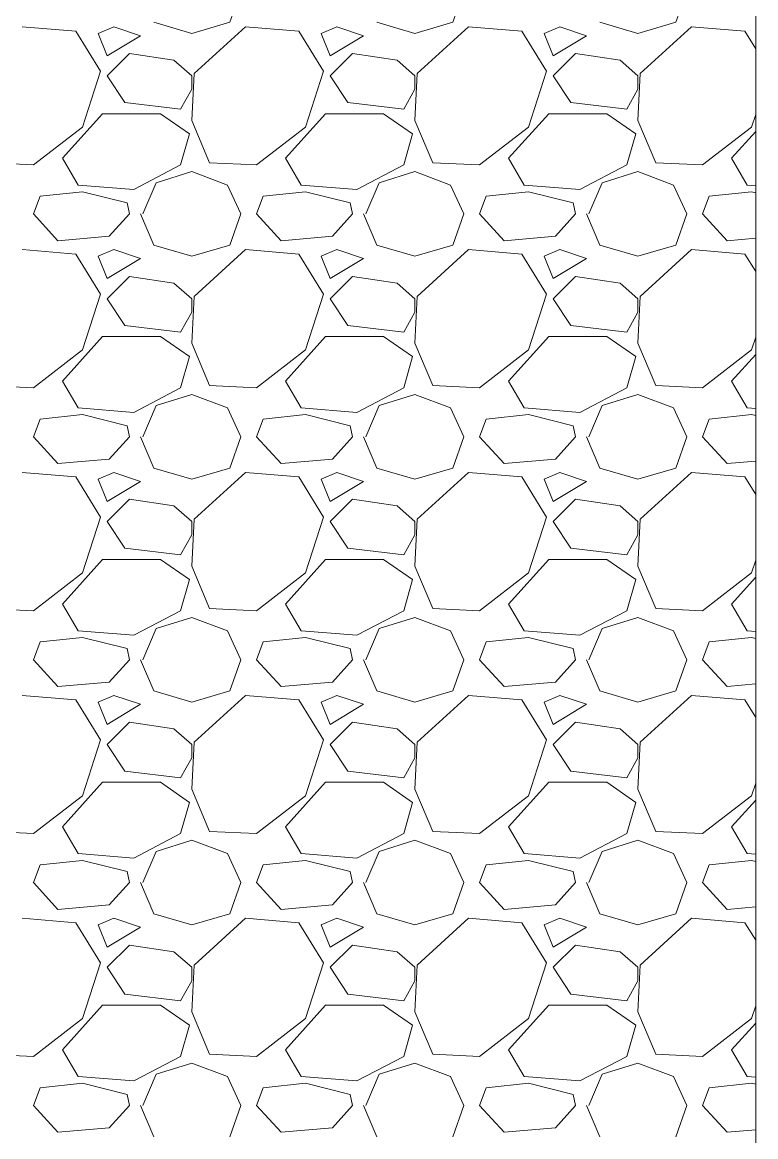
# Model space of a CAD drawing. Header units: millimetres. Extents: x 19901 to 59163, y 13732 to 30178.
# Drawn here: x 41992.8 to 42034.6, y 27020 to 27083.5 of the extents above; entities that cross this region are included whole.
import ezdxf

# ---------------------------------------------------------------- set-up
doc = ezdxf.new("R2010")
doc.units = ezdxf.units.MM
doc.layers.add('A-FURN', color=8, linetype='Continuous', lineweight=13)
doc.layers.add('Wall', color=255, linetype='Continuous', lineweight=20)

msp = doc.modelspace()

# ---------------------------------------------------------------- linework, layer by layer
at = {"layer": 'A-FURN', "linetype": 'Continuous'}
for p, q in [((42004.66, 27083.508), (42005.295, 27085.286)), ((42017.36, 27083.508), (42017.995, 27085.286)), ((42030.06, 27083.508), (42030.695, 27085.286)), ((42000.342, 27083.508), (42002.501, 27082.873)), ((42002.501, 27082.873), (42004.66, 27083.508)), ((42013.042, 27083.508), (42015.201, 27082.873)), ((42015.201, 27082.873), (42017.36, 27083.508)), ((42025.742, 27083.508), (42027.901, 27082.873)), ((42027.901, 27082.873), (42030.06, 27083.508)), ((41995.897, 27083), (41992.849, 27083.254)), ((41997.294, 27080.714), (41995.897, 27083)), ((41998.056, 27083.254), (41997.167, 27082.873)), ((41997.167, 27082.873), (41997.675, 27081.603)), ((41999.58, 27082.746), (41998.056, 27083.254)), ((42005.549, 27083.254), (42002.628, 27080.587)), ((42008.597, 27083), (42005.549, 27083.254)), ((42009.994, 27080.714), (42008.597, 27083)), ((42010.756, 27083.254), (42009.867, 27082.873)), ((42009.867, 27082.873), (42010.375, 27081.603)), ((42012.28, 27082.746), (42010.756, 27083.254)), ((42018.249, 27083.254), (42015.328, 27080.587)), ((42021.297, 27083), (42018.249, 27083.254)), ((42022.694, 27080.714), (42021.297, 27083)), ((42023.456, 27083.254), (42022.567, 27082.873)), ((42022.567, 27082.873), (42023.075, 27081.603)), ((42024.98, 27082.746), (42023.456, 27083.254)), ((42030.949, 27083.254), (42028.028, 27080.587)), ((42033.997, 27083), (42030.949, 27083.254)), ((42034.608, 27082.001), (42033.997, 27083)), ((41997.675, 27081.603), (41999.58, 27082.746)), ((42010.375, 27081.603), (42012.28, 27082.746)), ((42023.075, 27081.603), (42024.98, 27082.746)), ((41998.945, 27081.73), (41997.675, 27080.46)), ((42001.485, 27081.349), (41998.945, 27081.73)), ((42011.645, 27081.73), (42010.375, 27080.46)), ((42014.185, 27081.349), (42011.645, 27081.73)), ((42024.345, 27081.73), (42023.075, 27080.46)), ((42026.885, 27081.349), (42024.345, 27081.73)), ((42002.501, 27080.46), (42001.485, 27081.349)), ((42015.201, 27080.46), (42014.185, 27081.349)), ((42027.901, 27080.46), (42026.885, 27081.349)), ((41996.278, 27077.539), (41997.294, 27080.714)), ((41997.675, 27080.46), (41998.691, 27078.936)), ((42002.628, 27080.587), (42002.501, 27077.92)), ((42002.501, 27079.698), (42002.501, 27080.46)), ((42008.978, 27077.539), (42009.994, 27080.714)), ((42010.375, 27080.46), (42011.391, 27078.936)), ((42015.328, 27080.587), (42015.201, 27077.92)), ((42015.201, 27079.698), (42015.201, 27080.46)), ((42021.678, 27077.539), (42022.694, 27080.714)), ((42023.075, 27080.46), (42024.091, 27078.936)), ((42028.028, 27080.587), (42027.901, 27077.92)), ((42027.901, 27079.698), (42027.901, 27080.46)), ((42001.866, 27078.555), (42002.501, 27079.698)), ((42014.566, 27078.555), (42015.201, 27079.698)), ((42027.266, 27078.555), (42027.901, 27079.698)), ((41998.691, 27078.937), (42001.866, 27078.556)), ((42011.391, 27078.937), (42014.566, 27078.556)), ((42024.091, 27078.937), (42027.266, 27078.556)), ((41995.135, 27075.761), (41997.421, 27078.301)), ((41997.421, 27078.301), (42000.723, 27078.301)), ((42000.723, 27078.301), (42002.374, 27077.158)), ((42002.501, 27077.92), (42003.517, 27075.507)), ((42007.835, 27075.761), (42010.121, 27078.301)), ((42010.121, 27078.301), (42013.423, 27078.301)), ((42013.423, 27078.301), (42015.074, 27077.158)), ((42015.201, 27077.92), (42016.217, 27075.507)), ((42020.535, 27075.761), (42022.821, 27078.301)), ((42022.821, 27078.301), (42026.123, 27078.301)), ((42026.123, 27078.301), (42027.774, 27077.158)), ((42027.901, 27077.92), (42028.917, 27075.507)), ((42034.378, 27077.539), (42034.608, 27078.258)), ((41993.484, 27075.38), (41996.278, 27077.539)), ((42002.374, 27077.158), (42001.866, 27075.38)), ((42006.184, 27075.38), (42008.978, 27077.539)), ((42015.074, 27077.158), (42014.566, 27075.38)), ((42018.884, 27075.38), (42021.678, 27077.539)), ((42027.774, 27077.158), (42027.266, 27075.38)), ((42031.584, 27075.38), (42034.378, 27077.539)), ((42033.235, 27075.761), (42034.608, 27077.287)), ((41990.817, 27075.507), (41993.484, 27075.38)), ((41996.024, 27074.237), (41995.135, 27075.761)), ((42001.866, 27075.38), (41999.199, 27073.983)), ((42003.517, 27075.507), (42006.184, 27075.38)), ((42008.724, 27074.237), (42007.835, 27075.761)), ((42014.566, 27075.38), (42011.899, 27073.983)), ((42016.217, 27075.507), (42018.884, 27075.38)), ((42021.424, 27074.237), (42020.535, 27075.761)), ((42027.266, 27075.38), (42024.599, 27073.983)), ((42028.917, 27075.507), (42031.584, 27075.38)), ((42034.124, 27074.237), (42033.235, 27075.761)), ((42000.469, 27074.364), (42002.501, 27074.999)), ((42002.501, 27074.999), (42004.533, 27074.237)), ((42013.169, 27074.364), (42015.201, 27074.999)), ((42015.201, 27074.999), (42017.233, 27074.237)), ((42025.869, 27074.364), (42027.901, 27074.999)), ((42027.901, 27074.999), (42029.933, 27074.237)), ((41999.199, 27073.983), (41996.024, 27074.237)), ((41999.707, 27072.586), (42000.469, 27074.364)), ((42004.533, 27074.237), (42005.295, 27072.586)), ((42011.899, 27073.983), (42008.724, 27074.237)), ((42012.407, 27072.586), (42013.169, 27074.364)), ((42017.233, 27074.237), (42017.995, 27072.586)), ((42024.599, 27073.983), (42021.424, 27074.237)), ((42025.107, 27072.586), (42025.869, 27074.364)), ((42029.933, 27074.237), (42030.695, 27072.586)), ((42034.608, 27074.199), (42034.124, 27074.237)), ((41993.484, 27072.586), (41993.865, 27073.602)), ((41996.278, 27073.856), (41993.865, 27073.602)), ((41998.818, 27073.221), (41996.278, 27073.856)), ((42006.184, 27072.586), (42006.565, 27073.602)), ((42008.978, 27073.856), (42006.565, 27073.602)), ((42011.518, 27073.221), (42008.978, 27073.856)), ((42018.884, 27072.586), (42019.265, 27073.602)), ((42021.678, 27073.856), (42019.265, 27073.602)), ((42024.218, 27073.221), (42021.678, 27073.856)), ((42031.584, 27072.586), (42031.965, 27073.602)), ((42034.378, 27073.856), (42031.965, 27073.602)), ((42034.608, 27073.799), (42034.378, 27073.856)), ((41998.945, 27072.586), (41998.818, 27073.221)), ((42011.645, 27072.586), (42011.518, 27073.221)), ((42024.345, 27072.586), (42024.218, 27073.221)), ((41994.881, 27071.062), (41993.484, 27072.586)), ((41998.945, 27072.586), (41997.802, 27071.316)), ((41999.58, 27072.586), (42000.342, 27070.808)), ((42004.66, 27070.808), (42005.295, 27072.586)), ((42007.581, 27071.062), (42006.184, 27072.586)), ((42011.645, 27072.586), (42010.502, 27071.316)), ((42012.28, 27072.586), (42013.042, 27070.808)), ((42017.36, 27070.808), (42017.995, 27072.586)), ((42020.281, 27071.062), (42018.884, 27072.586)), ((42024.345, 27072.586), (42023.202, 27071.316)), ((42024.98, 27072.586), (42025.742, 27070.808)), ((42030.06, 27070.808), (42030.695, 27072.586)), ((42032.981, 27071.062), (42031.584, 27072.586)), ((41997.802, 27071.317), (41994.881, 27071.063)), ((42000.342, 27070.808), (42002.501, 27070.173)), ((42002.501, 27070.173), (42004.66, 27070.808)), ((42010.502, 27071.317), (42007.581, 27071.063)), ((42013.042, 27070.808), (42015.201, 27070.173)), ((42015.201, 27070.173), (42017.36, 27070.808)), ((42023.202, 27071.317), (42020.281, 27071.063)), ((42025.742, 27070.808), (42027.901, 27070.173)), ((42027.901, 27070.173), (42030.06, 27070.808)), ((42034.608, 27071.204), (42032.981, 27071.063)), ((41995.897, 27070.3), (41992.849, 27070.554)), ((41997.294, 27068.014), (41995.897, 27070.3)), ((41998.056, 27070.554), (41997.167, 27070.173)), ((41997.167, 27070.173), (41997.675, 27068.903)), ((41999.58, 27070.046), (41998.056, 27070.554)), ((42005.549, 27070.554), (42002.628, 27067.887)), ((42008.597, 27070.3), (42005.549, 27070.554)), ((42009.994, 27068.014), (42008.597, 27070.3)), ((42010.756, 27070.554), (42009.867, 27070.173)), ((42009.867, 27070.173), (42010.375, 27068.903)), ((42012.28, 27070.046), (42010.756, 27070.554)), ((42018.249, 27070.554), (42015.328, 27067.887)), ((42021.297, 27070.3), (42018.249, 27070.554)), ((42022.694, 27068.014), (42021.297, 27070.3)), ((42023.456, 27070.554), (42022.567, 27070.173)), ((42022.567, 27070.173), (42023.075, 27068.903)), ((42024.98, 27070.046), (42023.456, 27070.554)), ((42030.949, 27070.554), (42028.028, 27067.887)), ((42033.997, 27070.3), (42030.949, 27070.554)), ((42034.608, 27069.301), (42033.997, 27070.3)), ((41997.675, 27068.903), (41999.58, 27070.046)), ((42010.375, 27068.903), (42012.28, 27070.046)), ((42023.075, 27068.903), (42024.98, 27070.046)), ((41998.945, 27069.03), (41997.675, 27067.76)), ((42001.485, 27068.649), (41998.945, 27069.03)), ((42011.645, 27069.03), (42010.375, 27067.76)), ((42014.185, 27068.649), (42011.645, 27069.03)), ((42024.345, 27069.03), (42023.075, 27067.76)), ((42026.885, 27068.649), (42024.345, 27069.03)), ((42002.501, 27067.76), (42001.485, 27068.649)), ((42015.201, 27067.76), (42014.185, 27068.649)), ((42027.901, 27067.76), (42026.885, 27068.649)), ((41996.278, 27064.839), (41997.294, 27068.014)), ((41997.675, 27067.76), (41998.691, 27066.236)), ((42002.628, 27067.887), (42002.501, 27065.22)), ((42002.501, 27066.998), (42002.501, 27067.76)), ((42008.978, 27064.839), (42009.994, 27068.014)), ((42010.375, 27067.76), (42011.391, 27066.236)), ((42015.328, 27067.887), (42015.201, 27065.22)), ((42015.201, 27066.998), (42015.201, 27067.76)), ((42021.678, 27064.839), (42022.694, 27068.014)), ((42023.075, 27067.76), (42024.091, 27066.236)), ((42028.028, 27067.887), (42027.901, 27065.22)), ((42027.901, 27066.998), (42027.901, 27067.76)), ((42001.866, 27065.855), (42002.501, 27066.998)), ((42014.566, 27065.855), (42015.201, 27066.998)), ((42027.266, 27065.855), (42027.901, 27066.998)), ((41998.691, 27066.237), (42001.866, 27065.856)), ((42011.391, 27066.237), (42014.566, 27065.856)), ((42024.091, 27066.237), (42027.266, 27065.856)), ((41995.135, 27063.061), (41997.421, 27065.601)), ((41997.421, 27065.601), (42000.723, 27065.601)), ((42000.723, 27065.601), (42002.374, 27064.458)), ((42002.501, 27065.22), (42003.517, 27062.807)), ((42007.835, 27063.061), (42010.121, 27065.601)), ((42010.121, 27065.601), (42013.423, 27065.601)), ((42013.423, 27065.601), (42015.074, 27064.458)), ((42015.201, 27065.22), (42016.217, 27062.807)), ((42020.535, 27063.061), (42022.821, 27065.601)), ((42022.821, 27065.601), (42026.123, 27065.601)), ((42026.123, 27065.601), (42027.774, 27064.458)), ((42027.901, 27065.22), (42028.917, 27062.807)), ((42034.378, 27064.839), (42034.608, 27065.558)), ((41993.484, 27062.68), (41996.278, 27064.839)), ((42002.374, 27064.458), (42001.866, 27062.68)), ((42006.184, 27062.68), (42008.978, 27064.839)), ((42015.074, 27064.458), (42014.566, 27062.68)), ((42018.884, 27062.68), (42021.678, 27064.839)), ((42027.774, 27064.458), (42027.266, 27062.68)), ((42031.584, 27062.68), (42034.378, 27064.839)), ((42033.235, 27063.061), (42034.608, 27064.587)), ((41990.817, 27062.807), (41993.484, 27062.68)), ((41996.024, 27061.537), (41995.135, 27063.061)), ((42001.866, 27062.68), (41999.199, 27061.283)), ((42003.517, 27062.807), (42006.184, 27062.68)), ((42008.724, 27061.537), (42007.835, 27063.061)), ((42014.566, 27062.68), (42011.899, 27061.283)), ((42016.217, 27062.807), (42018.884, 27062.68)), ((42021.424, 27061.537), (42020.535, 27063.061)), ((42027.266, 27062.68), (42024.599, 27061.283)), ((42028.917, 27062.807), (42031.584, 27062.68)), ((42034.124, 27061.537), (42033.235, 27063.061)), ((42000.469, 27061.664), (42002.501, 27062.299)), ((42002.501, 27062.299), (42004.533, 27061.537)), ((42013.169, 27061.664), (42015.201, 27062.299)), ((42015.201, 27062.299), (42017.233, 27061.537)), ((42025.869, 27061.664), (42027.901, 27062.299)), ((42027.901, 27062.299), (42029.933, 27061.537)), ((41999.199, 27061.283), (41996.024, 27061.537)), ((41999.707, 27059.886), (42000.469, 27061.664)), ((42004.533, 27061.537), (42005.295, 27059.886)), ((42011.899, 27061.283), (42008.724, 27061.537)), ((42012.407, 27059.886), (42013.169, 27061.664)), ((42017.233, 27061.537), (42017.995, 27059.886)), ((42024.599, 27061.283), (42021.424, 27061.537)), ((42025.107, 27059.886), (42025.869, 27061.664)), ((42029.933, 27061.537), (42030.695, 27059.886)), ((42034.608, 27061.499), (42034.124, 27061.537)), ((41993.484, 27059.886), (41993.865, 27060.902)), ((41996.278, 27061.156), (41993.865, 27060.902)), ((41998.818, 27060.521), (41996.278, 27061.156)), ((42006.184, 27059.886), (42006.565, 27060.902)), ((42008.978, 27061.156), (42006.565, 27060.902)), ((42011.518, 27060.521), (42008.978, 27061.156)), ((42018.884, 27059.886), (42019.265, 27060.902)), ((42021.678, 27061.156), (42019.265, 27060.902)), ((42024.218, 27060.521), (42021.678, 27061.156)), ((42031.584, 27059.886), (42031.965, 27060.902)), ((42034.378, 27061.156), (42031.965, 27060.902)), ((42034.608, 27061.099), (42034.378, 27061.156)), ((41998.945, 27059.886), (41998.818, 27060.521)), ((42011.645, 27059.886), (42011.518, 27060.521)), ((42024.345, 27059.886), (42024.218, 27060.521)), ((41994.881, 27058.362), (41993.484, 27059.886)), ((41998.945, 27059.886), (41997.802, 27058.616)), ((41999.58, 27059.886), (42000.342, 27058.108)), ((42004.66, 27058.108), (42005.295, 27059.886)), ((42007.581, 27058.362), (42006.184, 27059.886)), ((42011.645, 27059.886), (42010.502, 27058.616)), ((42012.28, 27059.886), (42013.042, 27058.108)), ((42017.36, 27058.108), (42017.995, 27059.886)), ((42020.281, 27058.362), (42018.884, 27059.886)), ((42024.345, 27059.886), (42023.202, 27058.616)), ((42024.98, 27059.886), (42025.742, 27058.108)), ((42030.06, 27058.108), (42030.695, 27059.886)), ((42032.981, 27058.362), (42031.584, 27059.886)), ((41997.802, 27058.617), (41994.881, 27058.363)), ((42000.342, 27058.108), (42002.501, 27057.473)), ((42002.501, 27057.473), (42004.66, 27058.108)), ((42010.502, 27058.617), (42007.581, 27058.363)), ((42013.042, 27058.108), (42015.201, 27057.473)), ((42015.201, 27057.473), (42017.36, 27058.108)), ((42023.202, 27058.617), (42020.281, 27058.363)), ((42025.742, 27058.108), (42027.901, 27057.473)), ((42027.901, 27057.473), (42030.06, 27058.108)), ((42034.608, 27058.504), (42032.981, 27058.363)), ((41995.897, 27057.6), (41992.849, 27057.854)), ((41997.294, 27055.314), (41995.897, 27057.6)), ((41998.056, 27057.854), (41997.167, 27057.473)), ((41997.167, 27057.473), (41997.675, 27056.203)), ((41999.58, 27057.346), (41998.056, 27057.854)), ((42005.549, 27057.854), (42002.628, 27055.187)), ((42008.597, 27057.6), (42005.549, 27057.854)), ((42009.994, 27055.314), (42008.597, 27057.6)), ((42010.756, 27057.854), (42009.867, 27057.473)), ((42009.867, 27057.473), (42010.375, 27056.203)), ((42012.28, 27057.346), (42010.756, 27057.854)), ((42018.249, 27057.854), (42015.328, 27055.187)), ((42021.297, 27057.6), (42018.249, 27057.854)), ((42022.694, 27055.314), (42021.297, 27057.6)), ((42023.456, 27057.854), (42022.567, 27057.473)), ((42022.567, 27057.473), (42023.075, 27056.203)), ((42024.98, 27057.346), (42023.456, 27057.854)), ((42030.949, 27057.854), (42028.028, 27055.187)), ((42033.997, 27057.6), (42030.949, 27057.854)), ((42034.608, 27056.601), (42033.997, 27057.6)), ((41997.675, 27056.203), (41999.58, 27057.346)), ((42010.375, 27056.203), (42012.28, 27057.346)), ((42023.075, 27056.203), (42024.98, 27057.346)), ((41998.945, 27056.33), (41997.675, 27055.06)), ((42001.485, 27055.949), (41998.945, 27056.33)), ((42011.645, 27056.33), (42010.375, 27055.06)), ((42014.185, 27055.949), (42011.645, 27056.33)), ((42024.345, 27056.33), (42023.075, 27055.06)), ((42026.885, 27055.949), (42024.345, 27056.33)), ((42002.501, 27055.06), (42001.485, 27055.949)), ((42015.201, 27055.06), (42014.185, 27055.949)), ((42027.901, 27055.06), (42026.885, 27055.949)), ((41996.278, 27052.139), (41997.294, 27055.314)), ((41997.675, 27055.06), (41998.691, 27053.536)), ((42002.628, 27055.187), (42002.501, 27052.52)), ((42002.501, 27054.298), (42002.501, 27055.06)), ((42008.978, 27052.139), (42009.994, 27055.314)), ((42010.375, 27055.06), (42011.391, 27053.536)), ((42015.328, 27055.187), (42015.201, 27052.52)), ((42015.201, 27054.298), (42015.201, 27055.06)), ((42021.678, 27052.139), (42022.694, 27055.314)), ((42023.075, 27055.06), (42024.091, 27053.536)), ((42028.028, 27055.187), (42027.901, 27052.52)), ((42027.901, 27054.298), (42027.901, 27055.06)), ((42001.866, 27053.155), (42002.501, 27054.298)), ((42014.566, 27053.155), (42015.201, 27054.298)), ((42027.266, 27053.155), (42027.901, 27054.298)), ((41998.691, 27053.537), (42001.866, 27053.156)), ((42011.391, 27053.537), (42014.566, 27053.156)), ((42024.091, 27053.537), (42027.266, 27053.156)), ((41995.135, 27050.361), (41997.421, 27052.901)), ((41997.421, 27052.901), (42000.723, 27052.901)), ((42000.723, 27052.901), (42002.374, 27051.758)), ((42002.501, 27052.52), (42003.517, 27050.107)), ((42007.835, 27050.361), (42010.121, 27052.901)), ((42010.121, 27052.901), (42013.423, 27052.901)), ((42013.423, 27052.901), (42015.074, 27051.758)), ((42015.201, 27052.52), (42016.217, 27050.107)), ((42020.535, 27050.361), (42022.821, 27052.901)), ((42022.821, 27052.901), (42026.123, 27052.901)), ((42026.123, 27052.901), (42027.774, 27051.758)), ((42027.901, 27052.52), (42028.917, 27050.107)), ((42034.378, 27052.139), (42034.608, 27052.858)), ((41993.484, 27049.98), (41996.278, 27052.139)), ((42002.374, 27051.758), (42001.866, 27049.98)), ((42006.184, 27049.98), (42008.978, 27052.139)), ((42015.074, 27051.758), (42014.566, 27049.98)), ((42018.884, 27049.98), (42021.678, 27052.139)), ((42027.774, 27051.758), (42027.266, 27049.98)), ((42031.584, 27049.98), (42034.378, 27052.139)), ((42033.235, 27050.361), (42034.608, 27051.887)), ((41990.817, 27050.107), (41993.484, 27049.98)), ((41996.024, 27048.837), (41995.135, 27050.361)), ((42001.866, 27049.98), (41999.199, 27048.583)), ((42003.517, 27050.107), (42006.184, 27049.98)), ((42008.724, 27048.837), (42007.835, 27050.361)), ((42014.566, 27049.98), (42011.899, 27048.583)), ((42016.217, 27050.107), (42018.884, 27049.98)), ((42021.424, 27048.837), (42020.535, 27050.361)), ((42027.266, 27049.98), (42024.599, 27048.583)), ((42028.917, 27050.107), (42031.584, 27049.98)), ((42034.124, 27048.837), (42033.235, 27050.361)), ((42000.469, 27048.964), (42002.501, 27049.599)), ((42002.501, 27049.599), (42004.533, 27048.837)), ((42013.169, 27048.964), (42015.201, 27049.599)), ((42015.201, 27049.599), (42017.233, 27048.837)), ((42025.869, 27048.964), (42027.901, 27049.599)), ((42027.901, 27049.599), (42029.933, 27048.837)), ((41999.199, 27048.583), (41996.024, 27048.837)), ((41999.707, 27047.186), (42000.469, 27048.964)), ((42004.533, 27048.837), (42005.295, 27047.186)), ((42011.899, 27048.583), (42008.724, 27048.837)), ((42012.407, 27047.186), (42013.169, 27048.964)), ((42017.233, 27048.837), (42017.995, 27047.186)), ((42024.599, 27048.583), (42021.424, 27048.837)), ((42025.107, 27047.186), (42025.869, 27048.964)), ((42029.933, 27048.837), (42030.695, 27047.186)), ((42034.608, 27048.799), (42034.124, 27048.837)), ((41993.484, 27047.186), (41993.865, 27048.202)), ((41996.278, 27048.456), (41993.865, 27048.202)), ((41998.818, 27047.821), (41996.278, 27048.456)), ((42006.184, 27047.186), (42006.565, 27048.202)), ((42008.978, 27048.456), (42006.565, 27048.202)), ((42011.518, 27047.821), (42008.978, 27048.456)), ((42018.884, 27047.186), (42019.265, 27048.202)), ((42021.678, 27048.456), (42019.265, 27048.202)), ((42024.218, 27047.821), (42021.678, 27048.456)), ((42031.584, 27047.186), (42031.965, 27048.202)), ((42034.378, 27048.456), (42031.965, 27048.202)), ((42034.608, 27048.399), (42034.378, 27048.456)), ((41998.945, 27047.186), (41998.818, 27047.821)), ((42011.645, 27047.186), (42011.518, 27047.821)), ((42024.345, 27047.186), (42024.218, 27047.821)), ((41994.881, 27045.662), (41993.484, 27047.186)), ((41998.945, 27047.186), (41997.802, 27045.916)), ((41999.58, 27047.186), (42000.342, 27045.408)), ((42004.66, 27045.408), (42005.295, 27047.186)), ((42007.581, 27045.662), (42006.184, 27047.186)), ((42011.645, 27047.186), (42010.502, 27045.916)), ((42012.28, 27047.186), (42013.042, 27045.408)), ((42017.36, 27045.408), (42017.995, 27047.186)), ((42020.281, 27045.662), (42018.884, 27047.186)), ((42024.345, 27047.186), (42023.202, 27045.916)), ((42024.98, 27047.186), (42025.742, 27045.408)), ((42030.06, 27045.408), (42030.695, 27047.186)), ((42032.981, 27045.662), (42031.584, 27047.186)), ((41997.802, 27045.917), (41994.881, 27045.663)), ((42000.342, 27045.408), (42002.501, 27044.773)), ((42002.501, 27044.773), (42004.66, 27045.408)), ((42010.502, 27045.917), (42007.581, 27045.663)), ((42013.042, 27045.408), (42015.201, 27044.773)), ((42015.201, 27044.773), (42017.36, 27045.408)), ((42023.202, 27045.917), (42020.281, 27045.663)), ((42025.742, 27045.408), (42027.901, 27044.773)), ((42027.901, 27044.773), (42030.06, 27045.408)), ((42034.608, 27045.804), (42032.981, 27045.663)), ((41995.897, 27044.9), (41992.849, 27045.154)), ((41997.294, 27042.614), (41995.897, 27044.9)), ((41998.056, 27045.154), (41997.167, 27044.773)), ((41997.167, 27044.773), (41997.675, 27043.503)), ((41999.58, 27044.646), (41998.056, 27045.154)), ((42005.549, 27045.154), (42002.628, 27042.487)), ((42008.597, 27044.9), (42005.549, 27045.154)), ((42009.994, 27042.614), (42008.597, 27044.9)), ((42010.756, 27045.154), (42009.867, 27044.773)), ((42009.867, 27044.773), (42010.375, 27043.503)), ((42012.28, 27044.646), (42010.756, 27045.154)), ((42018.249, 27045.154), (42015.328, 27042.487)), ((42021.297, 27044.9), (42018.249, 27045.154)), ((42022.694, 27042.614), (42021.297, 27044.9)), ((42023.456, 27045.154), (42022.567, 27044.773)), ((42022.567, 27044.773), (42023.075, 27043.503)), ((42024.98, 27044.646), (42023.456, 27045.154)), ((42030.949, 27045.154), (42028.028, 27042.487)), ((42033.997, 27044.9), (42030.949, 27045.154)), ((42034.608, 27043.901), (42033.997, 27044.9)), ((41997.675, 27043.503), (41999.58, 27044.646)), ((42010.375, 27043.503), (42012.28, 27044.646)), ((42023.075, 27043.503), (42024.98, 27044.646)), ((41998.945, 27043.63), (41997.675, 27042.36)), ((42001.485, 27043.249), (41998.945, 27043.63)), ((42011.645, 27043.63), (42010.375, 27042.36)), ((42014.185, 27043.249), (42011.645, 27043.63)), ((42024.345, 27043.63), (42023.075, 27042.36)), ((42026.885, 27043.249), (42024.345, 27043.63)), ((42002.501, 27042.36), (42001.485, 27043.249)), ((42015.201, 27042.36), (42014.185, 27043.249)), ((42027.901, 27042.36), (42026.885, 27043.249)), ((41996.278, 27039.439), (41997.294, 27042.614)), ((41997.675, 27042.36), (41998.691, 27040.836)), ((42002.628, 27042.487), (42002.501, 27039.82)), ((42002.501, 27041.598), (42002.501, 27042.36)), ((42008.978, 27039.439), (42009.994, 27042.614)), ((42010.375, 27042.36), (42011.391, 27040.836)), ((42015.328, 27042.487), (42015.201, 27039.82)), ((42015.201, 27041.598), (42015.201, 27042.36)), ((42021.678, 27039.439), (42022.694, 27042.614)), ((42023.075, 27042.36), (42024.091, 27040.836)), ((42028.028, 27042.487), (42027.901, 27039.82)), ((42027.901, 27041.598), (42027.901, 27042.36)), ((42001.866, 27040.455), (42002.501, 27041.598)), ((42014.566, 27040.455), (42015.201, 27041.598)), ((42027.266, 27040.455), (42027.901, 27041.598)), ((41998.691, 27040.837), (42001.866, 27040.456)), ((42011.391, 27040.837), (42014.566, 27040.456)), ((42024.091, 27040.837), (42027.266, 27040.456)), ((41995.135, 27037.661), (41997.421, 27040.201)), ((41997.421, 27040.201), (42000.723, 27040.201)), ((42000.723, 27040.201), (42002.374, 27039.058)), ((42002.501, 27039.82), (42003.517, 27037.407)), ((42007.835, 27037.661), (42010.121, 27040.201)), ((42010.121, 27040.201), (42013.423, 27040.201)), ((42013.423, 27040.201), (42015.074, 27039.058)), ((42015.201, 27039.82), (42016.217, 27037.407)), ((42020.535, 27037.661), (42022.821, 27040.201)), ((42022.821, 27040.201), (42026.123, 27040.201)), ((42026.123, 27040.201), (42027.774, 27039.058)), ((42027.901, 27039.82), (42028.917, 27037.407)), ((42034.378, 27039.439), (42034.608, 27040.158)), ((41993.484, 27037.28), (41996.278, 27039.439)), ((42002.374, 27039.058), (42001.866, 27037.28)), ((42006.184, 27037.28), (42008.978, 27039.439)), ((42015.074, 27039.058), (42014.566, 27037.28)), ((42018.884, 27037.28), (42021.678, 27039.439)), ((42027.774, 27039.058), (42027.266, 27037.28)), ((42031.584, 27037.28), (42034.378, 27039.439)), ((42033.235, 27037.661), (42034.608, 27039.187)), ((41990.817, 27037.407), (41993.484, 27037.28)), ((41996.024, 27036.137), (41995.135, 27037.661)), ((42001.866, 27037.28), (41999.199, 27035.883)), ((42003.517, 27037.407), (42006.184, 27037.28)), ((42008.724, 27036.137), (42007.835, 27037.661)), ((42014.566, 27037.28), (42011.899, 27035.883)), ((42016.217, 27037.407), (42018.884, 27037.28)), ((42021.424, 27036.137), (42020.535, 27037.661)), ((42027.266, 27037.28), (42024.599, 27035.883)), ((42028.917, 27037.407), (42031.584, 27037.28)), ((42034.124, 27036.137), (42033.235, 27037.661)), ((42000.469, 27036.264), (42002.501, 27036.899)), ((42002.501, 27036.899), (42004.533, 27036.137)), ((42013.169, 27036.264), (42015.201, 27036.899)), ((42015.201, 27036.899), (42017.233, 27036.137)), ((42025.869, 27036.264), (42027.901, 27036.899)), ((42027.901, 27036.899), (42029.933, 27036.137)), ((41999.199, 27035.883), (41996.024, 27036.137)), ((41999.707, 27034.486), (42000.469, 27036.264)), ((42004.533, 27036.137), (42005.295, 27034.486)), ((42011.899, 27035.883), (42008.724, 27036.137)), ((42012.407, 27034.486), (42013.169, 27036.264)), ((42017.233, 27036.137), (42017.995, 27034.486)), ((42024.599, 27035.883), (42021.424, 27036.137)), ((42025.107, 27034.486), (42025.869, 27036.264)), ((42029.933, 27036.137), (42030.695, 27034.486)), ((42034.608, 27036.099), (42034.124, 27036.137)), ((41993.484, 27034.486), (41993.865, 27035.502)), ((41996.278, 27035.756), (41993.865, 27035.502)), ((41998.818, 27035.121), (41996.278, 27035.756)), ((42006.184, 27034.486), (42006.565, 27035.502)), ((42008.978, 27035.756), (42006.565, 27035.502)), ((42011.518, 27035.121), (42008.978, 27035.756)), ((42018.884, 27034.486), (42019.265, 27035.502)), ((42021.678, 27035.756), (42019.265, 27035.502)), ((42024.218, 27035.121), (42021.678, 27035.756)), ((42031.584, 27034.486), (42031.965, 27035.502)), ((42034.378, 27035.756), (42031.965, 27035.502)), ((42034.608, 27035.699), (42034.378, 27035.756)), ((41998.945, 27034.486), (41998.818, 27035.121)), ((42011.645, 27034.486), (42011.518, 27035.121)), ((42024.345, 27034.486), (42024.218, 27035.121)), ((41994.881, 27032.962), (41993.484, 27034.486)), ((41998.945, 27034.486), (41997.802, 27033.216)), ((41999.58, 27034.486), (42000.342, 27032.708)), ((42004.66, 27032.708), (42005.295, 27034.486)), ((42007.581, 27032.962), (42006.184, 27034.486)), ((42011.645, 27034.486), (42010.502, 27033.216)), ((42012.28, 27034.486), (42013.042, 27032.708)), ((42017.36, 27032.708), (42017.995, 27034.486)), ((42020.281, 27032.962), (42018.884, 27034.486)), ((42024.345, 27034.486), (42023.202, 27033.216)), ((42024.98, 27034.486), (42025.742, 27032.708)), ((42030.06, 27032.708), (42030.695, 27034.486)), ((42032.981, 27032.962), (42031.584, 27034.486)), ((41997.802, 27033.217), (41994.881, 27032.963)), ((42000.342, 27032.708), (42002.501, 27032.073)), ((42002.501, 27032.073), (42004.66, 27032.708)), ((42010.502, 27033.217), (42007.581, 27032.963)), ((42013.042, 27032.708), (42015.201, 27032.073)), ((42015.201, 27032.073), (42017.36, 27032.708)), ((42023.202, 27033.217), (42020.281, 27032.963)), ((42025.742, 27032.708), (42027.901, 27032.073)), ((42027.901, 27032.073), (42030.06, 27032.708)), ((42034.608, 27033.104), (42032.981, 27032.963)), ((41995.897, 27032.2), (41992.849, 27032.454)), ((41997.294, 27029.914), (41995.897, 27032.2)), ((41998.056, 27032.454), (41997.167, 27032.073)), ((41997.167, 27032.073), (41997.675, 27030.803)), ((41999.58, 27031.946), (41998.056, 27032.454)), ((42005.549, 27032.454), (42002.628, 27029.787)), ((42008.597, 27032.2), (42005.549, 27032.454)), ((42009.994, 27029.914), (42008.597, 27032.2)), ((42010.756, 27032.454), (42009.867, 27032.073)), ((42009.867, 27032.073), (42010.375, 27030.803)), ((42012.28, 27031.946), (42010.756, 27032.454)), ((42018.249, 27032.454), (42015.328, 27029.787)), ((42021.297, 27032.2), (42018.249, 27032.454)), ((42022.694, 27029.914), (42021.297, 27032.2)), ((42023.456, 27032.454), (42022.567, 27032.073)), ((42022.567, 27032.073), (42023.075, 27030.803)), ((42024.98, 27031.946), (42023.456, 27032.454)), ((42030.949, 27032.454), (42028.028, 27029.787)), ((42033.997, 27032.2), (42030.949, 27032.454)), ((42034.608, 27031.201), (42033.997, 27032.2)), ((41997.675, 27030.803), (41999.58, 27031.946)), ((42010.375, 27030.803), (42012.28, 27031.946)), ((42023.075, 27030.803), (42024.98, 27031.946)), ((41998.945, 27030.93), (41997.675, 27029.66)), ((42001.485, 27030.549), (41998.945, 27030.93)), ((42011.645, 27030.93), (42010.375, 27029.66)), ((42014.185, 27030.549), (42011.645, 27030.93)), ((42024.345, 27030.93), (42023.075, 27029.66)), ((42026.885, 27030.549), (42024.345, 27030.93)), ((42002.501, 27029.66), (42001.485, 27030.549)), ((42015.201, 27029.66), (42014.185, 27030.549)), ((42027.901, 27029.66), (42026.885, 27030.549)), ((41996.278, 27026.739), (41997.294, 27029.914)), ((41997.675, 27029.66), (41998.691, 27028.136)), ((42002.628, 27029.787), (42002.501, 27027.12)), ((42002.501, 27028.898), (42002.501, 27029.66)), ((42008.978, 27026.739), (42009.994, 27029.914)), ((42010.375, 27029.66), (42011.391, 27028.136)), ((42015.328, 27029.787), (42015.201, 27027.12)), ((42015.201, 27028.898), (42015.201, 27029.66)), ((42021.678, 27026.739), (42022.694, 27029.914)), ((42023.075, 27029.66), (42024.091, 27028.136)), ((42028.028, 27029.787), (42027.901, 27027.12)), ((42027.901, 27028.898), (42027.901, 27029.66)), ((42001.866, 27027.755), (42002.501, 27028.898)), ((42014.566, 27027.755), (42015.201, 27028.898)), ((42027.266, 27027.755), (42027.901, 27028.898)), ((41998.691, 27028.137), (42001.866, 27027.756)), ((42011.391, 27028.137), (42014.566, 27027.756)), ((42024.091, 27028.137), (42027.266, 27027.756)), ((41995.135, 27024.961), (41997.421, 27027.501)), ((41997.421, 27027.501), (42000.723, 27027.501)), ((42000.723, 27027.501), (42002.374, 27026.358)), ((42002.501, 27027.12), (42003.517, 27024.707)), ((42007.835, 27024.961), (42010.121, 27027.501)), ((42010.121, 27027.501), (42013.423, 27027.501)), ((42013.423, 27027.501), (42015.074, 27026.358)), ((42015.201, 27027.12), (42016.217, 27024.707)), ((42020.535, 27024.961), (42022.821, 27027.501)), ((42022.821, 27027.501), (42026.123, 27027.501)), ((42026.123, 27027.501), (42027.774, 27026.358)), ((42027.901, 27027.12), (42028.917, 27024.707)), ((42034.378, 27026.739), (42034.608, 27027.458)), ((41993.484, 27024.58), (41996.278, 27026.739)), ((42002.374, 27026.358), (42001.866, 27024.58)), ((42006.184, 27024.58), (42008.978, 27026.739)), ((42015.074, 27026.358), (42014.566, 27024.58)), ((42018.884, 27024.58), (42021.678, 27026.739)), ((42027.774, 27026.358), (42027.266, 27024.58)), ((42031.584, 27024.58), (42034.378, 27026.739)), ((42033.235, 27024.961), (42034.608, 27026.487)), ((41990.817, 27024.707), (41993.484, 27024.58)), ((41996.024, 27023.437), (41995.135, 27024.961)), ((42001.866, 27024.58), (41999.199, 27023.183)), ((42003.517, 27024.707), (42006.184, 27024.58)), ((42008.724, 27023.437), (42007.835, 27024.961)), ((42014.566, 27024.58), (42011.899, 27023.183)), ((42016.217, 27024.707), (42018.884, 27024.58)), ((42021.424, 27023.437), (42020.535, 27024.961)), ((42027.266, 27024.58), (42024.599, 27023.183)), ((42028.917, 27024.707), (42031.584, 27024.58)), ((42034.124, 27023.437), (42033.235, 27024.961)), ((42000.469, 27023.564), (42002.501, 27024.199)), ((42002.501, 27024.199), (42004.533, 27023.437)), ((42013.169, 27023.564), (42015.201, 27024.199)), ((42015.201, 27024.199), (42017.233, 27023.437)), ((42025.869, 27023.564), (42027.901, 27024.199)), ((42027.901, 27024.199), (42029.933, 27023.437)), ((41999.199, 27023.183), (41996.024, 27023.437)), ((41999.707, 27021.786), (42000.469, 27023.564)), ((42004.533, 27023.437), (42005.295, 27021.786)), ((42011.899, 27023.183), (42008.724, 27023.437)), ((42012.407, 27021.786), (42013.169, 27023.564)), ((42017.233, 27023.437), (42017.995, 27021.786)), ((42024.599, 27023.183), (42021.424, 27023.437)), ((42025.107, 27021.786), (42025.869, 27023.564)), ((42029.933, 27023.437), (42030.695, 27021.786)), ((42034.608, 27023.399), (42034.124, 27023.437)), ((41993.484, 27021.786), (41993.865, 27022.802)), ((41996.278, 27023.056), (41993.865, 27022.802)), ((41998.818, 27022.421), (41996.278, 27023.056)), ((42006.184, 27021.786), (42006.565, 27022.802)), ((42008.978, 27023.056), (42006.565, 27022.802)), ((42011.518, 27022.421), (42008.978, 27023.056)), ((42018.884, 27021.786), (42019.265, 27022.802)), ((42021.678, 27023.056), (42019.265, 27022.802)), ((42024.218, 27022.421), (42021.678, 27023.056)), ((42031.584, 27021.786), (42031.965, 27022.802)), ((42034.378, 27023.056), (42031.965, 27022.802)), ((42034.608, 27022.999), (42034.378, 27023.056)), ((41998.945, 27021.786), (41998.818, 27022.421)), ((42011.645, 27021.786), (42011.518, 27022.421)), ((42024.345, 27021.786), (42024.218, 27022.421)), ((41994.881, 27020.262), (41993.484, 27021.786)), ((41998.945, 27021.786), (41997.802, 27020.516)), ((41999.58, 27021.786), (42000.342, 27020.008)), ((42004.66, 27020.008), (42005.295, 27021.786)), ((42007.581, 27020.262), (42006.184, 27021.786)), ((42011.645, 27021.786), (42010.502, 27020.516)), ((42012.28, 27021.786), (42013.042, 27020.008)), ((42017.36, 27020.008), (42017.995, 27021.786)), ((42020.281, 27020.262), (42018.884, 27021.786)), ((42024.345, 27021.786), (42023.202, 27020.516)), ((42024.98, 27021.786), (42025.742, 27020.008)), ((42030.06, 27020.008), (42030.695, 27021.786)), ((42032.981, 27020.262), (42031.584, 27021.786)), ((41997.802, 27020.517), (41994.881, 27020.263)), ((42010.502, 27020.517), (42007.581, 27020.263)), ((42023.202, 27020.517), (42020.281, 27020.263)), ((42034.608, 27020.404), (42032.981, 27020.263))]:
    msp.add_line(p, q, dxfattribs=at)
at = {"layer": 'Wall'}
msp.add_line((42034.608, 26849.801), (42034.608, 27259.801), dxfattribs=at)

doc.saveas('drawing.dxf')
